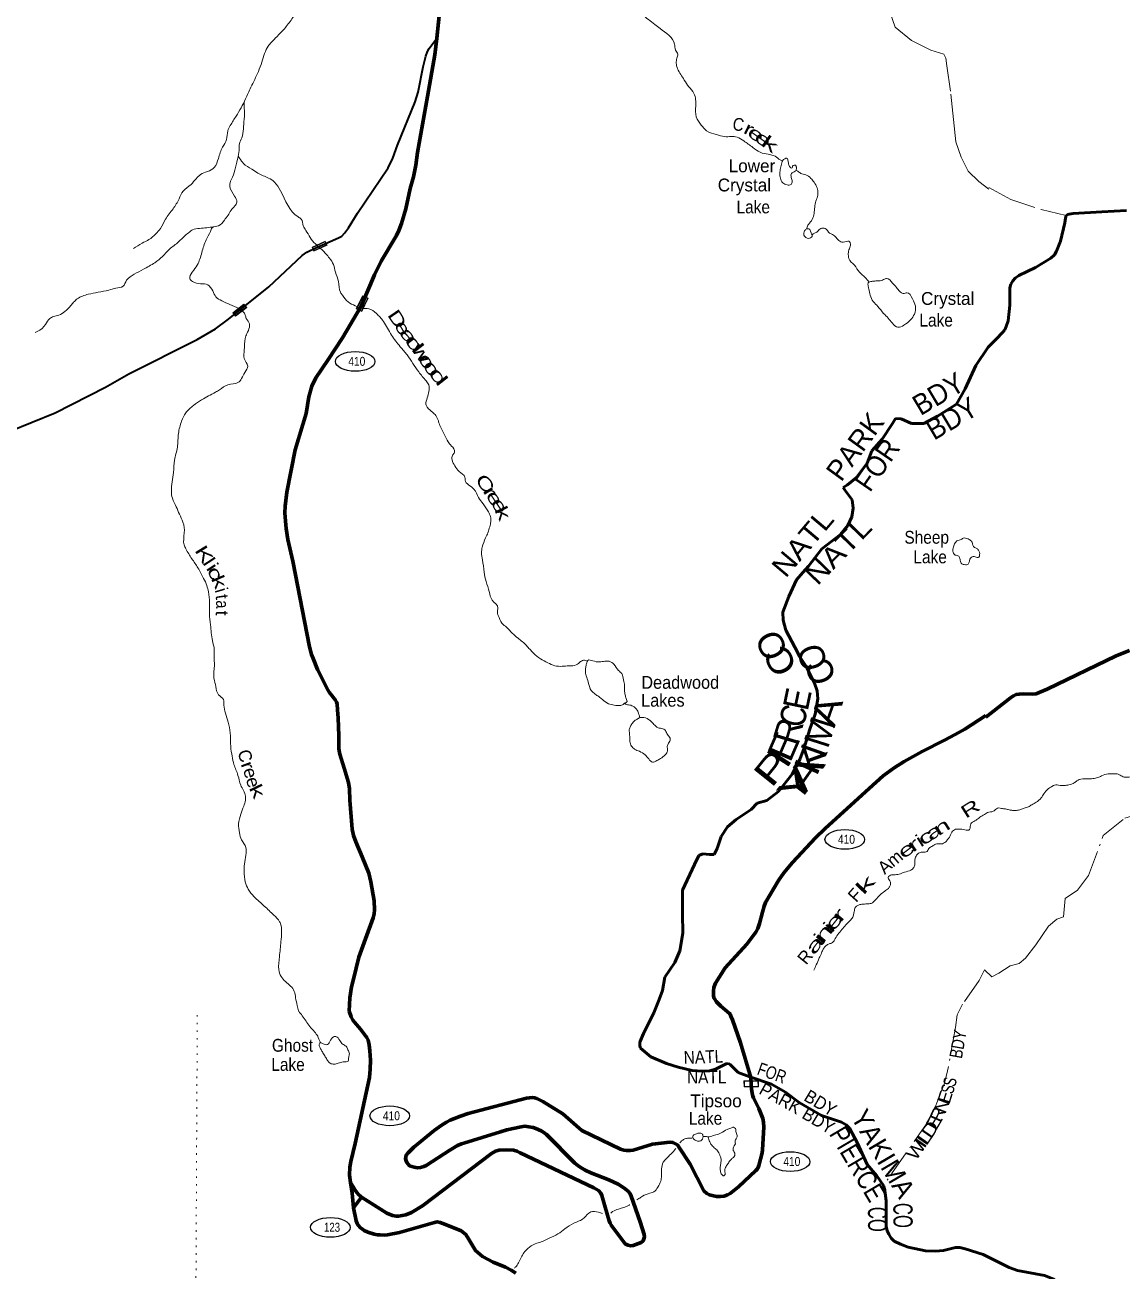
# Model space of a CAD drawing. Header units: feet. Extents: x -252658 to 9, y -366365 to -181930.
# Drawn here: x -140551 to -123426, y -232752 to -213291 of the extents above; entities that cross this region are included whole.
import ezdxf
from ezdxf.enums import TextEntityAlignment as Align

# ---------------------------------------------------------------- set-up
doc = ezdxf.new("R2010")
doc.units = ezdxf.units.FT
doc.header["$LTSCALE"] = 80
for name, pattern in [('DOT_DASHED', [7.7, 5, -1.2, 0.3, -1.2]), ('DOTTED', [1.5, 0.3, -1.2]), ('LONG_DASH_SHORT_DASH', [9.9, 6, -1.2, 1.5, -1.2])]:
    doc.linetypes.add(name, pattern=pattern)
for name, color, linetype, lineweight in [('11', 7, 'LONG_DASH_SHORT_DASH', 60), ('17', 7, 'Continuous', 25), ('23', 7, 'Continuous', 70), ('26', 7, 'Continuous', 40), ('39', 7, 'Continuous', 13), ('44', 7, 'DOT_DASHED', 13), ('59', 7, 'Continuous', 13), ('61', 7, 'Continuous', 13), ('7', 7, 'DOTTED', 13)]:
    doc.layers.add(name, color=color, linetype=linetype, lineweight=lineweight)
doc.layers.add('12', color=7, linetype='Continuous')
doc.layers.add('41', color=7, linetype='Continuous')

msp = doc.modelspace()

# ---------------------------------------------------------------- linework, layer by layer
at = {"layer": '11'}
for points in [[(-123356.84, -216187.86), (-123742.47, -216210.75), (-124186.39, -216233.42), (-124251.91, -216245.38), (-124272.43, -216253.59), (-124299.11, -216268.74), (-124309.39, -216309.06), (-124318.06, -216379.22), (-124384.62, -216668.33), (-124447.96, -216825.68), (-124480.81, -216879.08), (-124539.33, -216932.62), (-124775.41, -217077.6), (-125035.42, -217202.28), (-125093.6, -217247.8), (-125128.5, -217286.83), (-125159.29, -217340.24), (-125177.5, -217394.25), (-125177.69, -217669.81), (-125203.72, -217910.97), (-125233.2, -218001.68), (-125257.83, -218053.03), (-125293.53, -218095.31), (-125386.66, -218191.12), (-125518.29, -218324.52)], [(-125518.28, -218323.18), (-125706.5, -218611.55), (-125876.67, -218974.63), (-126012.23, -219213.56), (-126303.99, -219401.12), (-126517.73, -219513.71), (-126711.24, -219515.97), (-126875.11, -219444.32), (-126963.64, -219436.55), (-127011.47, -219514.13), (-127169.37, -219762.69), (-127330, -219942.75), (-127402.22, -220136.62), (-127571.67, -220356.77), (-127708.95, -220474.88), (-127780.23, -220513.75), (-127746.86, -220560.7), (-127636.78, -220705.79), (-127623.59, -220836.3), (-127643.95, -220975.41), (-127708.12, -221108.85), (-127820.49, -221249.78), (-128112.94, -221473.57), (-128321.63, -221743.29), (-128408.16, -221842.25), (-128507.12, -221959.1), (-128624.93, -222218.51), (-128722.28, -222462.21), (-128713.1, -222589.05), (-128673.2, -222740.99), (-128531.18, -223007.49), (-128453.45, -223157.99), (-128361.46, -223300.71), (-128227.62, -223573.09), (-128184.79, -223690.98), (-128175.83, -223815.68), (-128216.66, -224054.45), (-128299.77, -224290.38), (-128385.92, -224580.61), (-128457.16, -224762.37), (-128575.14, -224991.63), (-128785.88, -225263.32), (-128971.97, -225404.63), (-129121.85, -225443.98), (-129216.43, -225542.79), (-129447.14, -225699.33), (-129584.34, -225813.42), (-129684, -225966.48), (-129745.95, -226150.49), (-129790.14, -226248.27), (-129864.64, -226244.8), (-129971.25, -226234.66), (-130030.17, -226259.68), (-130099.38, -226401.27), (-130288.41, -226802.22), (-130285.37, -227170.69), (-130283.08, -227472.72), (-130328.68, -227749.64), (-130404.7, -227931.36), (-130562.26, -228161.81), (-130596.47, -228370.51), (-130653.51, -228508.3), (-130734.81, -228721.29)], [(-130734.81, -228721.29), (-130898.07, -229043.84), (-130952.68, -229178.47), (-130952.62, -229235.5), (-130940.83, -229268.98), (-130780.29, -229406), (-130536.18, -229508.51), (-130352.36, -229569.65), (-130134.11, -229617.3), (-129976.46, -229630.66), (-129863.32, -229623.46), (-129771.28, -229600.87), (-129606.18, -229516.71), (-129571, -229509.53), (-129543.87, -229524.87), (-129417.48, -229649.76), (-129236.66, -229718.46), (-128899.1, -229831.68), (-128680.21, -229956.74), (-128465.43, -230117.99), (-128116.02, -230321.72), (-127806.58, -230424.83), (-127729.85, -230469.14), (-127682.13, -230517.55), (-127553.99, -230753.05), (-127401.96, -231085.11), (-127253.58, -231264.34), (-127149.38, -231417.35), (-127128.79, -231483.16), (-127122.63, -231534.48), (-127109.73, -231654.7), (-127106.65, -232050.84), (-127090.84, -232124.62), (-127066.22, -232177.98), (-127029.29, -232235.46), (-126982.53, -232282.3), (-126883.64, -232331.93), (-126765.58, -232379.22), (-126494.25, -232436.01), (-126340.02, -232440.73), (-126214.72, -232430.48), (-126023.57, -232384.58), (-125958.46, -232383.25), (-125872.81, -232406.97), (-125596.24, -232491.28)], [(-125596.24, -232491.28), (-125188.85, -232694.98), (-125058.56, -232740.41), (-124634.51, -232818.56), (-124489.82, -232876.05), (-124380.76, -232955.25), (-124238.43, -233139.44), (-124116.23, -233382.21), (-123985.75, -233757.5), (-123961.4, -233972.86), (-123966.78, -234339.5), (-124091.46, -235912.29), (-124094.59, -236003.44), (-124071.52, -236092.17), (-123942.26, -236341), (-123849.01, -236502.22), (-123695.26, -236739.37), (-123659.6, -236780.9), (-123514.8, -236916.99), (-123444.58, -237010.74), (-123389, -237142.28)]]:
    msp.add_lwpolyline(points, dxfattribs=at)
at = {"layer": '17'}
for centre in [(-135396.56, -218546.13), (-127753.78, -226010.7), (-134856.37, -230327.8), (-128606.43, -231042.55), (-135783.34, -232069.74)]:
    msp.add_ellipse(centre, major_axis=(309.24, -1), ratio=0.500121, dxfattribs=at)
at = {"layer": '23'}
msp.add_line((-135423.07, -231762.34), (-135297.99, -231595.67), dxfattribs=at)
for points in [[(-134071.22, -213000.43), (-134123.11, -213499.29)], [(-134123.11, -213499.29), (-134150.22, -213759.87), (-134269.44, -214409.81), (-134421.14, -215282.57), (-134451.06, -215482.18), (-134486.82, -215661.78), (-134538.67, -215843.97), (-134605.18, -216160.75), (-134674.16, -216391.57), (-134716.43, -216499.66), (-134752.25, -216580.64), (-134991.64, -216980.62), (-135094.5, -217196.03), (-135301.34, -217685.22), (-135592.86, -218176.77), (-135825.29, -218528.57), (-136011.94, -218804.75), (-136071.45, -218931.74), (-136120.33, -219098.57), (-136161.58, -219359.48), (-136213.2, -219529.59), (-136331.61, -219925.88), (-136461.18, -220589.71), (-136487.12, -220806.91), (-136491.81, -220912.65), (-136483.85, -221038.21), (-136473.03, -221154.68), (-136445.07, -221328.87), (-136370.91, -221666.52), (-136110.28, -223002.32), (-136077.32, -223122.68), (-136053.84, -223183.78), (-135986.03, -223355.04), (-135820.88, -223676.35), (-135801.38, -223711.31), (-135783.18, -223735.4), (-135700.99, -223836.44), (-135686.31, -223865.22), (-135677.9, -223892.54), (-135671.52, -223993.17)], [(-125550.06, -224099.62), (-125165.44, -223798.49), (-125118.02, -223768.68), (-125077.16, -223747.14), (-125032, -223740.98), (-124961.18, -223739.74), (-124822.65, -223740.82), (-124767.17, -223734.82), (-124718.04, -223715.49), (-124597.17, -223666.16), (-124595.17, -223666.17), (-123516.78, -223141.61), (-123307.32, -223060.78)], [(-135671.52, -223993.17), (-135663.96, -224112.25), (-135651.17, -224392.33), (-135649.32, -224590.73), (-135644.63, -224625.98), (-135636.49, -224678.49), (-135566.15, -224899.3), (-135497.86, -225122.09), (-135483.75, -225219.31), (-135476.9, -225396.29), (-135443.25, -225849.91), (-135422.69, -225950.1), (-135386.62, -226050.32), (-135286.25, -226281.79), (-135184.37, -226539.45), (-135150.28, -226673.85), (-135101.95, -226971.88), (-135093.92, -227110.92), (-135097.45, -227175.54), (-135112.99, -227233.38), (-135234.12, -227561.18), (-135338.4, -227851.05), (-135423.51, -228191.63), (-135455.57, -228314.03), (-135481.46, -228482.41), (-135492.03, -228693.54)], [(-125549.93, -224074.4), (-125879.48, -224289.36), (-126031.5, -224373.38), (-126199.17, -224462.29), (-126547.11, -224636.68), (-126825.26, -224791.65), (-126984.95, -224890.34), (-127156.93, -225017.33), (-127374.34, -225216.41), (-128059.32, -225839.19), (-128209.26, -225987.25), (-128569.25, -226370.77), (-128705.32, -226531.18), (-128786.16, -226650.36), (-128990.3, -226996.7), (-129011.6, -227054.53), (-129039.51, -227146.72), (-129083.23, -227325.04), (-129109.06, -227401.12), (-129142.21, -227458.77), (-129284.82, -227645.22), (-129620.37, -228015.13), (-129772.04, -228253.75), (-129784.23, -228281.13), (-129798.32, -228323.42), (-129805.36, -228377.47), (-129805.36, -228450.32), (-129795.97, -228483.21), (-129784.23, -228506.71), (-129763.39, -228539.79), (-129686.25, -228615.79), (-129554, -228728.02)], [(-135492.03, -228693.54), (-135458.65, -228780.08), (-135431.98, -228831.39), (-135406.09, -228866.79), (-135311.83, -228973.54), (-135233.65, -229076.23), (-135212.48, -229102.34), (-135194.02, -229145.45), (-135177.69, -229219.1), (-135165.3, -229311.71), (-135156.14, -229456.41), (-135163.25, -229597.03), (-135174.89, -229729.85), (-135396.54, -230761), (-135463.56, -231038.37), (-135480.2, -231131.37), (-135484.19, -231255.5), (-135470.39, -231370.15)], [(-133130.26, -230578.77), (-133701.33, -230752), (-133738.89, -230763.2), (-133799.4, -230792.96), (-133918.77, -230864.21), (-134287.33, -231100.82), (-134323.54, -231118.31), (-134377.9, -231133.71), (-134424.06, -231138.84), (-134474.42, -231130.65), (-134546.11, -231109.07), (-134590.87, -231054.03), (-134602.54, -231028), (-134611.76, -230998.23), (-134598.65, -230943.42), (-134569.71, -230904.84), (-134479.7, -230816.95), (-134163.37, -230556.11), (-134053.77, -230476.85), (-133972.75, -230424.51), (-133911.21, -230395.78), (-133754.27, -230333.17), (-133629.85, -230293.66), (-132720.34, -230049.98), (-132628.05, -230043.74), (-132595.24, -230045.8), (-132562.4, -230056.05), (-132465.08, -230102.73), (-132153.85, -230294.32), (-131856.87, -230558.27), (-131256.29, -230846.9), (-131202.32, -230864.8), (-131161.29, -230870.96), (-131105.9, -230870.96), (-131055.24, -230863.35), (-130757.4, -230769.38), (-130483.85, -230739.71), (-130439.19, -230743.7), (-130397.13, -230763.19), (-130367.39, -230782.7), (-130339.26, -230820.41), (-130168.96, -231084.13), (-129952.77, -231498.75), (-129908.9, -231539.1), (-129863.77, -231561.68), (-129822.74, -231573.99), (-129757.92, -231585.57), (-129697.61, -231588.36), (-129634.01, -231580.15), (-129584.78, -231563.73), (-129544.66, -231539.71), (-129411.69, -231437.39), (-129141.68, -231182.96), (-129123.22, -231161.4), (-129111.36, -231142.35), (-129101.68, -231121.38), (-129095.52, -231103.93), (-129042.19, -230902.77), (-129036.29, -230860.97), (-129018.09, -230503.01), (-129021.17, -230426.66), (-129034.5, -230371.64), (-129095.07, -230215.39), (-129181.14, -230048.33), (-129188.87, -230022.17), (-129201.18, -229972.91), (-129208.95, -229905.52), (-129222.61, -229728.54), (-129380.18, -229187.34), (-129508.01, -228827.18), (-129530.69, -228769.3), (-129536.84, -228752.88), (-129544.78, -228738.77), (-129554, -228728.02)], [(-135297.99, -231595.67), (-134902.44, -231845.73), (-134813.87, -231881.89), (-134758.48, -231892.16), (-134721.55, -231894.21), (-134660.01, -231886), (-134606.68, -231873.68), (-134518.34, -231836.37), (-134347.16, -231732.11), (-133267.36, -230913.65), (-133206.58, -230879.18), (-133149.15, -230862.76), (-133031.95, -230857.77), (-132923.49, -230862.76), (-132872.21, -230877.12), (-132818.87, -230903.81), (-131669.97, -231449.4), (-131599.3, -231493.95), (-131563.39, -231533.98), (-131545.59, -231572.29), (-131491.72, -231751.35), (-131430.05, -231965.04), (-131413.64, -232006.09), (-131397.89, -232035.04), (-131197.44, -232306.86), (-131177.73, -232330.41), (-131136.7, -232348.89), (-131097.72, -232357.1), (-131058.8, -232353.36), (-130929.99, -232303.33), (-130902.84, -232277.04), (-130888.48, -232250.36), (-130882.33, -232215.46), (-130885.46, -232182.76), (-130947.32, -231981.56), (-131089.13, -231581.15), (-131102.85, -231547.32), (-131129.52, -231510.37), (-131201.44, -231452.26), (-131289.53, -231395.42), (-131438.42, -231327.16), (-131715.66, -231216.06), (-131804.43, -231177.84), (-131859.82, -231147.05), (-131917.26, -231108.05), (-131972.69, -231062.78), (-132410.01, -230619.61), (-132449.59, -230589.76), (-132494.72, -230563.07), (-132576.69, -230524.8), (-132617.81, -230509.7), (-132683.43, -230497.38), (-132747.04, -230491.23), (-132803.86, -230500.26), (-133029.2, -230548.11), (-133130.26, -230578.77)], [(-135470.39, -231370.15), (-135444.65, -231537.09), (-135423.07, -231762.34)], [(-135470.39, -231370.15), (-135396.28, -231490.93), (-135354.55, -231545.5), (-135297.99, -231595.67)], [(-135423.07, -231762.34), (-135381.33, -231969.53), (-135364.29, -232009.91), (-135350.95, -232032.49), (-135311.21, -232078.24), (-135284.29, -232099.2), (-135256.6, -232117.67), (-135199.15, -232143.33), (-135097.61, -232176.17), (-135049.41, -232184.38), (-135006.32, -232188.49), (-134942.73, -232189.52), (-134893.19, -232183.56), (-134706.09, -232147.7), (-134156.75, -231993.86), (-134113.97, -231981.17), (-134068.84, -231993.48), (-133987.91, -232024.33), (-133740.8, -232123.31), (-133670.87, -232178.22), (-133628.49, -232248.18), (-133516.32, -232431.37), (-133408.29, -232523.06), (-133243.27, -232612.83), (-133243.27, -232614.85), (-133050.4, -232689.59), (-132959.04, -232738.59), (-132889.29, -232783.75)]]:
    msp.add_lwpolyline(points, dxfattribs=at)
at = {"layer": '26'}
msp.add_lwpolyline([(-140795.45, -219638.27), (-140077.17, -219349.5), (-139291.04, -218946.91), (-138930.13, -218740.19), (-137862.51, -218204.32), (-137576.96, -218037.58), (-137375.4, -217886.53), (-136745.06, -217381.43), (-136223.65, -216893.08), (-136149.67, -216838.32), (-135998.62, -216767.14), (-135654.53, -216618.54), (-135606.35, -216588.26), (-135562.84, -216544.72), (-135501.6, -216461.53), (-135359.84, -216229.96), (-134880.05, -215523.84), (-134805.68, -215371.58), (-134734.78, -215169.61), (-134457.56, -214490.79), (-134412.57, -214342.85), (-134335.22, -213945.53), (-134292.88, -213777.08), (-134267.33, -213708.29), (-134242.47, -213661.02), (-134123.11, -213499.29)], dxfattribs=at)
at = {"layer": '39'}
for points in [[(-138857.66, -216784.42), (-138720.57, -216699.35), (-138614.42, -216643.68), (-138507.43, -216553.82), (-138434.86, -216471.13), (-138356.67, -216324.17), (-138237.8, -216162.14), (-138145.31, -216007.49), (-138081.91, -215888.34), (-137958.36, -215780.78), (-137879.65, -215694.22), (-137809.5, -215627.57), (-137701.54, -215580), (-137595.2, -215516.28), (-137531.29, -215377.01), (-137464.43, -215199.57), (-137403.04, -215080.36), (-137385.59, -214945.95), (-137345.18, -214860.42), (-137254.96, -214715.78), (-137177.16, -214584.92), (-137107.27, -214447.81), (-137024.14, -214264.75), (-136907.2, -214018.13), (-136853.22, -213872.57), (-136809.49, -213734.79), (-136754.35, -213623.48), (-136642.42, -213497.51), (-136532.87, -213385.57), (-136412.34, -213237.67), (-136305.26, -213063.27), (-136265.36, -212917.35), (-136269.71, -212768.29), (-136271.79, -212609.22), (-136222.49, -212409.19), (-136159.45, -212223.6), (-136107.98, -212098.1), (-136067.87, -212024.65), (-136056.01, -211952.49), (-136003.02, -211847.15), (-135926.99, -211706.18), (-135909.2, -211477.17), (-135913.3, -211318.05), (-135979.26, -211135.21), (-136054.09, -210823.32), (-136065.04, -210615.72), (-136092.35, -210417.76), (-136178.1, -210139.82), (-136147.11, -210027.89), (-136065.54, -209907.18), (-135948.44, -209735.05), (-135850.46, -209602.68), (-135771.85, -209520.14), (-135643.51, -209463.03), (-135494.29, -209376.25), (-135432.13, -209307.38), (-135347.29, -209216.95), (-135268.07, -209190.79), (-135057.72, -209238.42), (-134982.68, -209218.19), (-134911.31, -209183.78), (-134741.36, -209073.38), (-134593.55, -208962.41), (-134475.28, -208824.52), (-134313.54, -208639.43), (-134156.89, -208415.97), (-134066.41, -208261.27), (-133930.24, -208051.38), (-133830.86, -207862.69), (-133817.59, -207734.21), (-133854.25, -207588.35), (-133885.22, -207456.72), (-133873.42, -207225.55), (-133888.44, -207100.37), (-133844.18, -206859.95), (-133773.63, -206696.69), (-133752.41, -206572.44), (-133762.95, -206429.26), (-133723.85, -206315.52), (-133616.47, -206129.05), (-133561.12, -206009.69), (-133534.71, -205919.78), (-133573.53, -205779.9), (-133602.54, -205650.34), (-133616.19, -205551.36), (-133701.38, -205331.81), (-133905.67, -205040.78), (-134001.77, -204935.67), (-134168.19, -204742.22), (-134291.38, -204511.63), (-134321.5, -204345.81)], [(-128726.77, -215413.88), (-128760.42, -215399.18), (-128839.6, -215342.81), (-128951.64, -215311.78), (-129073.75, -215280.49), (-129188.67, -215203.09), (-129331.22, -215102.84), (-129434.51, -215043.84), (-129629.7, -215034.85), (-129753.82, -215003.5), (-129911.52, -214945.14), (-129993.88, -214854.48), (-130071.31, -214727.71), (-130081.14, -214556.36), (-130082.67, -214455.68), (-130108.5, -214360.42), (-130188.49, -214255.73), (-130258.42, -214151.29), (-130362.83, -213975.52), (-130384.78, -213886.4), (-130372.81, -213810.21), (-130361.25, -213750.12), (-130393.82, -213682.87), (-130409.69, -213591.89), (-130637.27, -213346.56), (-130720.28, -213282.04), (-130911.86, -213128.21), (-131027.69, -213006.5), (-131245.5, -212854.02), (-131397.07, -212711.27), (-131512.6, -212577.49), (-131625.56, -212421.63), (-131724.48, -212268.15), (-131804.98, -212183.57), (-131944.05, -212105.55), (-132099.48, -212117.7), (-132228.33, -212114.41), (-132385.07, -212098.34), (-132622.65, -211931.26), (-132754.99, -211825.23), (-132868.96, -211709.61), (-132943.46, -211627.2), (-133010.31, -211561.08), (-133184.82, -211530.47), (-133296.36, -211479.32), (-133463.02, -211376.44), (-133575.31, -211252.06)], [(-137809.67, -217334.47), (-137935.71, -217299.05), (-137976.89, -217253.72), (-137938.1, -217152.05), (-137860.8, -217041.3), (-137789.45, -216845.86), (-137722.09, -216648.3), (-137656.32, -216515.11), (-137626.68, -216457.5), (-137531.26, -216427.72), (-137438.4, -216339.51), (-137380.13, -216264.51), (-137333.83, -216185.17), (-137273.75, -216118.26), (-137244.01, -216056.62), (-137278, -215965.18), (-137350.95, -215820.41), (-137349.34, -215756.04), (-137312.91, -215668.4), (-137262.85, -215518.71), (-137224.27, -215344.58), (-137205.01, -215218.26), (-137203.26, -215147.85), (-137166.68, -215054.18), (-137139.07, -214916), (-137129.27, -214765.28), (-137121.53, -214697.04), (-137127.18, -214600.28), (-137129.2, -214519.71), (-137129.13, -214493.57)], [(-131774.32, -223226.23), (-131815.56, -223211.74), (-131878.57, -223234.29), (-131944.3, -223284.95), (-132057.49, -223300.18), (-132166.46, -223307.47), (-132279.05, -223298.56), (-132390.7, -223251.43), (-132504, -223190.17), (-132614.64, -223102.81), (-132724.43, -222981.26), (-132852.59, -222869.3), (-132943.3, -222790.5), (-133031.65, -222697.67), (-133104.64, -222635.42), (-133162.03, -222513.19), (-133176.84, -222460.48), (-133167.23, -222398.33), (-133256.79, -222273.26), (-133303.87, -222141.23), (-133352.36, -221985), (-133382.93, -221837.28), (-133408.32, -221643.4), (-133423.74, -221534.31), (-133413.53, -221448.02), (-133359.54, -221302.46), (-133325.28, -221220.8), (-133296.8, -221128.94), (-133278.69, -221048.89), (-133284.79, -220970.23), (-133315.2, -220896.99), (-133400.68, -220770.02), (-133468.75, -220671.67), (-133542.05, -220540.98), (-133679.52, -220398.59), (-133682.4, -220352.22), (-133772.91, -220265.37), (-133839.26, -220179.14), (-133883.26, -220085.43), (-133875.37, -220011.15), (-133848.04, -219965.55), (-133858.72, -219908.92), (-133925.27, -219830.74), (-133988.85, -219714.39), (-134054.25, -219589.94), (-134088.39, -219504.53), (-134097.7, -219474.1), (-134137.93, -219390.54), (-134187.06, -219340.98), (-134271.73, -219262.34), (-134290.71, -219215.56), (-134270.09, -219115.44), (-134245.39, -219013.42), (-134248.92, -218912.68), (-134289.65, -218849.25), (-134405.03, -218709.43), (-134585.76, -218443.16), (-134691.37, -218315.67), (-134827.9, -218135.06), (-134955.52, -217920.46), (-135065.26, -217796.89), (-135182.29, -217723.46), (-135284.87, -217716.82), (-135394.7, -217677.79), (-135505.99, -217616.58), (-135594.08, -217513.7), (-135627.16, -217466.56), (-135657.18, -217296.71), (-135703.95, -217152.61), (-135735.23, -217033.05), (-135797.2, -216932.84), (-135912.88, -216805.1), (-136017.33, -216711.86), (-136099.43, -216611.14), (-136165.18, -216500.77), (-136207.67, -216427.22), (-136237.33, -216323.81), (-136286.81, -216288.33), (-136560.72, -215880.8), (-136656.07, -215745.52), (-136747.18, -215682.81), (-136914.54, -215608.1), (-137009.63, -215543.28), (-137140.4, -215455.41), (-137200.81, -215373.35), (-137223.15, -215338.37)], [(-128511.69, -215564.19), (-128545.48, -215585.81), (-128584.33, -215608.98), (-128589.91, -215671.23), (-128573.39, -215736.06), (-128592.66, -215781.87), (-128653.31, -215790.39), (-128720.96, -215756.46), (-128759.42, -215683.02), (-128769.65, -215608.28), (-128755.57, -215528.12), (-128737.36, -215444.05), (-128722.32, -215406.19), (-128689.45, -215380.86), (-128661.02, -215371.52), (-128632.77, -215450.74), (-128615.9, -215501.49), (-128596.27, -215522.12), (-128574.17, -215524.69), (-128567.48, -215498.7), (-128542.82, -215479.2), (-128513.02, -215496.06), (-128509.45, -215514.27), (-128510.4, -215552.49), (-128510.6, -215560.53), (-128511.69, -215564.19)], [(-128344.79, -216473.68), (-128345.69, -216462.47), (-128318.12, -216406.81), (-128261.76, -216327.73), (-128233.23, -216233.85), (-128222.77, -216137.5), (-128204.26, -216041.36), (-128182.83, -215989.57), (-128187.08, -215836.48), (-128233.24, -215748.76), (-128284.09, -215687.07), (-128363.32, -215632.72), (-128441.34, -215610.61), (-128484.83, -215577.29), (-128511.69, -215564.19)], [(-140391.88, -218091.93), (-140350.34, -218074.88), (-140230.92, -217971.24), (-140160.01, -217874.42), (-140104.9, -217845.63), (-140019.69, -217821.63), (-139925.63, -217765.66), (-139834.69, -217673.37), (-139791.11, -217622.15), (-139733.39, -217569.27), (-139562.37, -217497.14), (-139408.51, -217466.84), (-139240.4, -217430.86), (-139130.93, -217403.46), (-139019.35, -217372.08), (-138964.65, -217278.87), (-138843.42, -217183.33), (-138702.5, -217106.41), (-138522.67, -217004.31), (-138405.46, -216908.66), (-138293.79, -216792.75), (-138151.97, -216679.62), (-138048.75, -216579.59), (-137982.97, -216526.92), (-137935.72, -216489.88), (-137824.38, -216468.56), (-137607.03, -216443.41)], [(-128266.75, -216564.78), (-128264.34, -216593.36), (-128287.04, -216614.93), (-128319.5, -216624.16), (-128361.43, -216609.01), (-128394.5, -216561.87), (-128387.41, -216519.78), (-128354.15, -216478.35), (-128301.9, -216483.71), (-128286.55, -216514.3), (-128271.49, -216556.95), (-128266.75, -216564.78)], [(-127375.73, -217306.92), (-127436.24, -217236.43), (-127524.84, -217153.66), (-127604.68, -217042.93), (-127688.75, -216940.15), (-127697.71, -216895.64), (-127693.95, -216825.28), (-127669.85, -216747.4), (-127664.87, -216709.28), (-127686.06, -216670.49), (-127779.13, -216686.24), (-127846.93, -216658.34), (-127943.32, -216565.31), (-127991.14, -216543.96), (-128061.77, -216467.69), (-128112.1, -216466.41), (-128165.3, -216499.27), (-128198.41, -216534.66), (-128234.95, -216545.8), (-128255.54, -216563.39), (-128266.75, -216564.78)], [(-136278.87, -228688.86), (-136299.24, -228604.68), (-136326.48, -228485.23), (-136346.13, -228384.08), (-136404.47, -228300.07), (-136485.36, -228231.59), (-136551.91, -228153.4), (-136587.46, -228043.8), (-136578.38, -227840.74), (-136554.45, -227607.85), (-136544.66, -227457.14), (-136550.31, -227360.38), (-136574.88, -227295.34), (-136667, -227192.35), (-136814.59, -227051.72), (-136976.13, -226904.69), (-137063.87, -226787.72), (-137111.45, -226675.8), (-137129.44, -226508.28), (-137124.67, -226397.69), (-137103, -226255.33), (-137102.01, -226134.58), (-137169.62, -226018.13), (-137203.1, -225906.57), (-137215.76, -225767.36), (-137181.8, -225617.26), (-137136.37, -225491.61), (-137107.84, -225397.73), (-137108.35, -225337.33), (-137182.57, -225162.33), (-137225.12, -225010.29), (-137289.36, -224839.57), (-137316.41, -224712.07), (-137338.77, -224558.52), (-137345.6, -224347), (-137379.69, -224179.06), (-137420.58, -224041.15), (-137445.56, -223911.69), (-137451.51, -223827), (-137530.19, -223750.52), (-137571.33, -223622.66), (-137600.39, -223495.11), (-137598.85, -223352.24), (-137593.47, -223298.03), (-137597.67, -223142.93), (-137595.31, -223048.39), (-137624.02, -222906.75), (-137654.15, -222660.42), (-137671.89, -222482.83), (-137667.69, -222313.86), (-137687.69, -222146.29), (-137711.36, -222045.04), (-137761.05, -221937.09), (-137849.61, -221771.79), (-137946.72, -221626.41), (-138037.64, -221475.14), (-138066.29, -221412.01), (-138063.64, -221224.88), (-138083.6, -221055.3), (-138138.98, -220933.11), (-138190.43, -220815.06), (-138249.59, -220682.71), (-138264.96, -220571.62), (-138231.47, -220278.59), (-138216.7, -220089.76), (-138171.33, -219885.6), (-138153.89, -219670.67), (-138104.79, -219478.69), (-138039.13, -219349.53), (-137919.35, -219231.81), (-137792.27, -219144.47), (-137577.82, -219027.15), (-137514.41, -218988.5), (-137385.57, -218911.27), (-137225.57, -218877.1), (-137120.95, -218720.75), (-137072.09, -218619.34), (-137129.53, -218499.12), (-137126.28, -218368.37), (-137113.67, -218185.52), (-137085.65, -218111.76), (-137046.85, -218010.09), (-137045.55, -217957.79), (-137095.84, -217873.98), (-137110.7, -217823.28), (-137350.35, -217658.16), (-137479.81, -217598.5), (-137568.96, -217537.86), (-137619, -217443.99), (-137697.28, -217351.42), (-137809.67, -217334.47)], [(-127375.73, -217306.92), (-127318.81, -217293.77), (-127254.23, -217289.38), (-127181.55, -217283.18), (-127146.88, -217265.95), (-127104.15, -217248.92), (-127007.25, -217321.84), (-126946.49, -217389.81), (-126893.73, -217455.56), (-126844.1, -217485.01), (-126783.35, -217472.47), (-126699.08, -217567.21), (-126651.61, -217683.15), (-126666.74, -217805.55), (-126727.43, -217896.59), (-126832.26, -217980.47), (-126923.71, -218012.36), (-127010.79, -217949.76), (-127077.29, -217869.56), (-127148.02, -217797.31), (-127237.97, -217688.34), (-127308.6, -217612.06), (-127358.49, -217512.16), (-127378.24, -217415.04), (-127390.98, -217360.37), (-127390.08, -217324.16), (-127381.72, -217312.3), (-127375.73, -217306.92)], [(-126056.19, -221442.23), (-126047.28, -221408.24), (-126030.48, -221380.48), (-126013.77, -221356.76), (-125989.21, -221341.28), (-125950.71, -221332.2), (-125924.23, -221320.79), (-125905.71, -221305.16), (-125867.41, -221304.12), (-125827.44, -221317.22), (-125778.01, -221354.71), (-125766.33, -221371.11), (-125753.34, -221415.73), (-125730.03, -221450.54), (-125692.13, -221465.59), (-125662.83, -221502.57), (-125647.78, -221545.22), (-125650.49, -221573.34), (-125659.25, -221601.29), (-125687.58, -221606.61), (-125719.55, -221595.73), (-125751.66, -221590.89), (-125782.26, -221606.21), (-125801.13, -221635.92), (-125810.33, -221681.98), (-125839.42, -221717.47), (-125869.72, -221720.73), (-125907.87, -221715.73), (-125941.45, -221688.71), (-125950.56, -221650.23), (-125957.96, -221623.87), (-125963.6, -221607.63), (-125975.23, -221589.22), (-126001.11, -221576.48), (-126029.14, -221569.73), (-126056.63, -221540.85), (-126065.99, -221512.43), (-126067.2, -221480.19), (-126056.19, -221442.23)], [(-131192.27, -223882.16), (-131214.3, -223903.37), (-131261.06, -223920.3), (-131351.55, -223913.97), (-131443.66, -223891.49), (-131534.72, -223826.77), (-131594.02, -223780.98), (-131651.46, -223741.27), (-131710.55, -223687.43), (-131757.63, -223555.4), (-131789.4, -223455.96), (-131803.46, -223373.07), (-131793.8, -223308.91), (-131782.33, -223252.84), (-131763.26, -223215.08), (-131686.86, -223221.05), (-131584.58, -223239.76), (-131499.67, -223227.84), (-131433.23, -223229.53), (-131357.83, -223275.73), (-131285.69, -223372.17), (-131234.55, -223421.79), (-131206.75, -223519.11), (-131190.88, -223610.09), (-131191.12, -223700.67), (-131178.73, -223769.42), (-131161.96, -223824.19), (-131152.7, -223856.64), (-131173.33, -223876.24), (-131192.27, -223882.16)], [(-131192.27, -223882.16), (-131187.78, -223889.96), (-131127.83, -223909.6), (-131061.84, -223929.4), (-130994.89, -223991.49), (-130966.34, -224058.64), (-130954.38, -224105.67)], [(-130954.38, -224105.67), (-130866.98, -224113.51), (-130771.74, -224172.29), (-130720.75, -224227.94), (-130649.37, -224274.04), (-130607.14, -224277.13), (-130553.59, -224310.7), (-130522.93, -224373.88), (-130481.95, -224427.26), (-130480.84, -224463.52), (-130512.44, -224519.07), (-130523.86, -224573.13), (-130519.22, -224629.61), (-130554.95, -224689.08), (-130630.94, -224747.53), (-130688.16, -224780.29), (-130755.2, -224802.74), (-130814.45, -224754.94), (-130869.27, -224691.14), (-130960.53, -224634.47), (-131034.27, -224602.4), (-131083.4, -224552.84), (-131107.87, -224483.78), (-131110.35, -224421.31), (-131116.4, -224340.65), (-131117.31, -224296.34), (-131099.85, -224242.44), (-131066.39, -224192.97), (-131025.02, -224149.74), (-130998.5, -224136.33), (-130954.38, -224105.67)], [(-125558.39, -225608.73), (-125526.68, -225592.48), (-125437.29, -225570.4), (-125386.98, -225532.32), (-125348.79, -225518.34), (-125306.64, -225526.5), (-125246.43, -225534.72), (-125186.23, -225548.96), (-125134.05, -225557.15), (-125075.82, -225557.32), (-125005.5, -225545.44), (-124955.24, -225523.45), (-124886.9, -225501.51), (-124834.6, -225469.47), (-124764.21, -225429.44), (-124727.99, -225403.39), (-124691.74, -225365.27), (-124645.36, -225297), (-124576.87, -225220.75), (-124498.41, -225170.68), (-124458.21, -225156.71), (-124416.06, -225162.86), (-124323.71, -225169.15), (-124257.42, -225159.27), (-124170.98, -225127.33), (-124130.74, -225097.27), (-124094.54, -225077.25), (-123982.06, -225065.49), (-123879.63, -225059.74), (-123805.29, -225043.85), (-123744.98, -225019.88), (-123640.47, -224985.97), (-123564.17, -224986.18), (-123499.91, -224986.36), (-123455.8, -225008.61), (-123393.63, -225036.94), (-123321.35, -225039.15), (-123180.76, -225025.46), (-123070.31, -225023.76), (-123018.09, -225019.88), (-122943.82, -225026.12), (-122865.5, -225024.32), (-122760.97, -224986.39), (-122654.44, -224946.45), (-122545.83, -224884.39), (-122427.32, -224870.64), (-122322.9, -224870.93), (-122226.58, -224891.31), (-122116.04, -224871.69)], [(-128239.28, -228051.18), (-128199.02, -227971.69), (-128151.98, -227862.18), (-128115.75, -227782.59), (-128090.14, -227724.87), (-128052.7, -227677.51), (-128009.62, -227646.4), (-127960.85, -227629.53), (-127930.05, -227606.16), (-127902.72, -227560.56), (-127844.2, -227475.5), (-127781.9, -227400.6), (-127721.66, -227327.66), (-127659.66, -227264.83), (-127622.02, -227209.42), (-127610.6, -227155.37), (-127603.76, -227123.34), (-127596.82, -227087.28), (-127559.52, -227045.96), (-127516.8, -227028.94), (-127486.45, -227023.67), (-127401.69, -227017.78), (-127343.05, -227009.21), (-127273.15, -226952.62), (-127200.73, -226875.96), (-127130.83, -226819.37), (-127073.35, -226776.55), (-127048.24, -226738.94), (-127039.29, -226702.94), (-127048.25, -226658.43), (-127069.65, -226627.69), (-127075.14, -226605.41), (-127058.33, -226577.66), (-126985.45, -226563.41), (-126906.63, -226553.34), (-126819.21, -226521.35), (-126721.77, -226491.63), (-126676.38, -226448.5), (-126658.87, -226392.59), (-126659.33, -226330.18), (-126641.77, -226272.25), (-126602.37, -226226.96), (-126549.57, -226210.19), (-126501.15, -226207.4), (-126466.72, -226200.22), (-126449.82, -226168.45), (-126426.92, -226138.84), (-126371.76, -226108.04), (-126336.88, -226082.76), (-126248.2, -226080.99), (-126178.9, -226048.54), (-126139.44, -226001.24), (-126112.32, -225963.68), (-126093.05, -225917.88), (-126043.22, -225858.76), (-125974.47, -225848.44), (-125880.1, -225860.91), (-125805.46, -225856.77), (-125794.14, -225806.74), (-125787.15, -225768.67), (-125721.52, -225722.03), (-125661.98, -225677.26), (-125592.33, -225630.72), (-125558.39, -225608.73)], [(-135939.22, -229180.48), (-135944.44, -229172.01), (-135980.95, -229084.86), (-136029.9, -229017.57), (-136104.62, -228931.71), (-136163.35, -228850.16), (-136222.03, -228766.61), (-136250.2, -228727.74), (-136277.44, -228692.98), (-136278.87, -228688.86)], [(-135939.22, -229180.48), (-135896.8, -229203.07), (-135826.64, -229212.44), (-135802.07, -229188.78), (-135750.22, -229105.3), (-135695.63, -229088.23), (-135636.56, -229151.69), (-135593.4, -229206.8), (-135537.81, -229242.03), (-135508.71, -229296.87), (-135485.84, -229361.65), (-135496.82, -229409.71), (-135504.04, -229471.91), (-135584.71, -229486.47), (-135661.48, -229507.14), (-135724.03, -229520.03), (-135786.08, -229506.79), (-135819.65, -229476), (-135852.72, -229419.07), (-135891.78, -229360.02), (-135922.81, -229301.12), (-135948.07, -229256.4), (-135959.32, -229213.96), (-135946.84, -229192.08), (-135939.22, -229180.48)], [(-129965.36, -230649.23), (-129976.54, -230692.35), (-130037.47, -230725.39), (-130089.4, -230708.32), (-130117.1, -230685.68), (-130124.36, -230645.32), (-130083.56, -230613.92), (-130012.9, -230597.16), (-129973.14, -230620.03), (-129970.06, -230631.94), (-129965.36, -230649.23)], [(-129885.44, -230657.88), (-129860.79, -230734.76), (-129817.87, -230801.93), (-129766.49, -230847.14), (-129721.36, -230904.29), (-129702.08, -230946.89), (-129688.75, -230985.34), (-129690.53, -231077.81), (-129697.76, -231140.01), (-129692.89, -231200.43), (-129681.49, -231234.83), (-129643.86, -231263.69), (-129623.39, -231243.97), (-129626.44, -231193.64), (-129615.23, -231133.52), (-129580, -231077.89), (-129542.79, -231024.3), (-129503.88, -230986.82), (-129479.31, -230963.16), (-129468.57, -230927.17), (-129493.53, -230866.37), (-129496.89, -230832.12), (-129480.16, -230798.25), (-129461.42, -230764.42), (-129466.83, -230732.15), (-129458.17, -230700.14), (-129439.48, -230668.32), (-129436.54, -230620.11), (-129449.94, -230585.67), (-129455.35, -230553.4), (-129460.84, -230525.14), (-129488.62, -230506.52), (-129531.04, -230517.78), (-129591.77, -230540.77), (-129685.27, -230595.3), (-129766.21, -230623.94), (-129808.67, -230637.21), (-129851.13, -230650.48), (-129885.44, -230657.88)], [(-130125.74, -230670.29), (-130153.11, -230676.95), (-130209.4, -230677.9), (-130261.94, -230692.99), (-130300.66, -230720.42), (-130326.3, -230747.85)], [(-129885.44, -230657.88), (-129891.55, -230654.71), (-129901.11, -230653), (-129925.51, -230651.09), (-129953.59, -230648.55), (-129965.36, -230649.23)], [(-130391.87, -230835.6), (-130411.93, -230863.1), (-130487.85, -230944.11), (-130545.26, -231003.35), (-130586.37, -231050.83), (-130612.52, -231156.91), (-130614.57, -231263.45), (-130626.2, -231345.67), (-130672.26, -231441.33), (-130733.92, -231512.55), (-130820.93, -231543.08), (-130940.62, -231601.15), (-130997.39, -231641)], [(-131108.55, -231715.95), (-131119.81, -231722.43), (-131287.8, -231783.61), (-131377.01, -231824.15), (-131407.82, -231846.37)], [(-131538.05, -231852.86), (-131598.23, -231832.04), (-131718.74, -231827.75), (-131825.1, -231924.27), (-131983.39, -232003.73), (-132121.74, -232091.6), (-132231.82, -232171.97), (-132365.73, -232237.81), (-132493.46, -232295.72), (-132584.48, -232326.17), (-132702.47, -232400.36), (-132807.68, -232541.14), (-132895, -232692.31), (-132908.9, -232704.11)]]:
    msp.add_spline(points, degree=3, dxfattribs=at)
at = {"layer": '44'}
msp.add_line((-125571.79, -228046.86), (-125457.45, -228156.99), dxfattribs=at)
for points in [[(-127057.63, -213071.05), (-126969.81, -213326.43), (-126713.83, -213534.76), (-126412.38, -213683.59), (-126208.02, -213745.96), (-126175, -213811.03), (-126163.17, -213930.04), (-126099.03, -214370.16), (-126054.27, -214769.65), (-126022.57, -215114.52), (-125936.46, -215353.76), (-125827.88, -215577.33), (-125661.63, -215735.59), (-125504.71, -215855.97)], [(-125504.55, -215827.46), (-125164.48, -216016.58), (-124685.87, -216175.2), (-124299.11, -216268.74), (-124309.39, -216309.06), (-124384.62, -216668.33), (-124447.96, -216825.68), (-124480.81, -216879.08), (-124539.33, -216932.62), (-124775.41, -217077.6), (-125035.42, -217202.28), (-125035.42, -217202.28), (-125128.5, -217286.83), (-125177.5, -217394.25), (-125177.69, -217669.81), (-125203.72, -217910.97), (-125257.83, -218053.03), (-125518.29, -218324.52)], [(-125518.28, -218323.19), (-125706.5, -218611.55), (-125876.67, -218974.63), (-126012.23, -219213.56), (-126303.99, -219401.12), (-126517.73, -219513.71), (-126711.24, -219515.97), (-126875.11, -219444.32), (-126963.64, -219436.55), (-127011.47, -219514.13), (-127169.37, -219762.69), (-127330, -219942.75), (-127402.22, -220136.62), (-127571.67, -220356.77), (-127708.95, -220474.88), (-127780.23, -220513.75), (-127746.86, -220560.7), (-127636.78, -220705.79), (-127623.59, -220836.3), (-127643.95, -220975.41), (-127708.12, -221108.85), (-127820.49, -221249.78), (-128112.94, -221473.57), (-128321.63, -221743.29), (-128408.16, -221842.25), (-128507.12, -221959.1), (-128624.93, -222218.51), (-128722.28, -222462.21), (-128713.1, -222589.05), (-128673.2, -222740.99), (-128531.18, -223007.49), (-128453.45, -223157.99), (-128361.46, -223300.71), (-128227.62, -223573.09), (-128184.79, -223690.98), (-128175.83, -223815.68), (-128216.66, -224054.45), (-128299.77, -224290.38), (-128385.92, -224580.61), (-128457.16, -224762.37), (-128575.14, -224991.63), (-128785.88, -225263.32), (-128971.97, -225404.63), (-129121.85, -225443.98), (-129216.43, -225542.79), (-129447.14, -225699.33), (-129584.34, -225813.42), (-129684, -225966.48), (-129745.95, -226150.49), (-129790.14, -226248.27), (-129864.64, -226244.8), (-129971.25, -226234.66), (-130030.17, -226259.68), (-130099.38, -226401.27), (-130288.41, -226802.22), (-130285.37, -227170.69), (-130283.08, -227472.72), (-130328.68, -227749.64), (-130404.7, -227931.36), (-130562.26, -228161.81), (-130596.47, -228370.51), (-130653.51, -228508.3), (-130734.81, -228721.29)], [(-125571.79, -228046.86), (-125457.45, -228156.99), (-125350.62, -228101.19), (-125173.11, -227987.37), (-125032.23, -227949.86), (-124935.27, -227863.81), (-124773.3, -227659.31), (-124574.65, -227366.43), (-124441.37, -227256.41), (-124338.68, -227220.71), (-124314.89, -226934.97), (-124121.22, -226805.13), (-123951.06, -226574.51), (-123718.3, -225949.64), (-123383.12, -225677.61), (-122801.34, -225501.5), (-122527.64, -225090.24), (-122366.14, -224964.26), (-122117.75, -224872.32)], [(-125571.79, -228046.86), (-125653.76, -228216.03), (-125916.38, -228582.41), (-126001, -228747.91)], [(-130734.81, -228721.29), (-130898.07, -229043.84), (-130952.68, -229178.47), (-130952.62, -229235.5), (-130940.83, -229268.98), (-130780.29, -229406), (-130536.18, -229508.51), (-130352.36, -229569.65), (-130134.11, -229617.3), (-129976.46, -229630.66), (-129863.32, -229623.46), (-129771.28, -229600.87), (-129606.18, -229516.71), (-129571, -229509.53), (-129543.87, -229524.87), (-129417.48, -229649.76), (-129236.66, -229718.46), (-128899.1, -229831.68), (-128680.21, -229956.74), (-128465.43, -230117.99), (-128116.02, -230321.72), (-127806.58, -230424.83), (-127729.85, -230469.14), (-127682.13, -230517.55), (-127553.99, -230753.05), (-127401.96, -231085.11), (-127253.58, -231264.34), (-127149.38, -231417.35), (-127128.79, -231483.16), (-127122.63, -231534.48), (-127109.73, -231654.7), (-127106.65, -232050.84), (-127090.84, -232124.62), (-127066.22, -232177.98), (-127029.29, -232235.46), (-126982.53, -232282.3), (-126883.64, -232331.93), (-126765.58, -232379.22), (-126494.25, -232436.01), (-126340.02, -232440.73), (-126214.72, -232430.48), (-126023.57, -232384.58), (-125958.46, -232383.25), (-125872.81, -232406.97), (-125596.24, -232491.28)], [(-126001, -228747.91), (-126026.5, -228949.18), (-126148.19, -229626.13), (-126199.87, -229817.29), (-126359.62, -230234.32), (-126443.55, -230398.38), (-127150.12, -231416.26)], [(-125596.24, -232491.28), (-125188.85, -232694.98), (-125058.56, -232740.41), (-124634.51, -232818.56), (-124489.82, -232876.05), (-124380.76, -232955.25), (-124238.43, -233139.44), (-124116.23, -233382.21), (-123985.75, -233757.5), (-123961.4, -233972.86), (-123966.78, -234339.5), (-124091.46, -235912.29), (-124094.59, -236003.44), (-124071.52, -236092.17), (-123942.26, -236341), (-123849.01, -236502.22), (-123695.26, -236739.37), (-123659.6, -236780.9), (-123514.8, -236916.99), (-123444.58, -237010.74), (-123389, -237142.28)]]:
    msp.add_lwpolyline(points, dxfattribs=at)
at = {"layer": '59'}
for points in [[(-135195.34, -217559.78), (-135291.56, -217765.66), (-135378.02, -217725.25), (-135281.81, -217519.38)], [(-135367.38, -217721.39), (-135277.95, -217530), (-135205.97, -217563.63), (-135295.41, -217755.02)], [(-129328.55, -229781.16), (-129101.34, -229776.92), (-129099.56, -229872.35), (-129326.77, -229876.59)], [(-129318.92, -229868.44), (-129320.4, -229789), (-129109.18, -229785.06), (-129107.7, -229864.5)]]:
    msp.add_lwpolyline(points, close=True, dxfattribs=at)
at = {"layer": '61'}
for p, q in [((-136067.23, -216763.17), (-135862.49, -216669.86)), ((-135862.49, -216669.86), (-135834.5, -216731.28)), ((-137308.33, -217788.7), (-137131.45, -217649.64)), ((-137131.45, -217649.64), (-137089.73, -217702.7))]:
    msp.add_line(p, q, dxfattribs=at)
for points in [[(-135834.5, -216731.28), (-136039.24, -216824.59), (-136067.23, -216763.17)], [(-137089.73, -217702.7), (-137266.61, -217841.76), (-137308.33, -217788.7)]]:
    msp.add_lwpolyline(points, dxfattribs=at)
for points in [[(-135866.44, -216680.45), (-136056.64, -216767.12), (-136035.28, -216813.99), (-135845.08, -216727.32)], [(-137297.1, -217790.04), (-137132.79, -217660.86), (-137100.95, -217701.35), (-137265.26, -217830.53)]]:
    msp.add_lwpolyline(points, close=True, dxfattribs=at)
at = {"layer": '7'}
msp.add_lwpolyline([(-138212.75, -274449.72), (-138146.96, -272741.84), (-138149.84, -267457.26), (-138107.52, -262225.81), (-138074.47, -256953.97), (-138030.02, -251611.97), (-137947.9, -246296.82), (-137860.29, -228679.36)], dxfattribs=at)

# ---------------------------------------------------------------- texts
at = {"layer": '12'}
for s, rotation, width, p in [('O', 116.225, 1.05, (-128717.24, -222892.47)), ('C', 118.054, 1.15, (-128585.31, -223130.65)), ('O', 110.14, 0.95, (-128074.26, -223098.71)), ('E', 78.168, 0.9, (-128299.92, -223859.45)), ('C', 76.296, 0.85, (-128361.7, -224126.82)), ('E', 66.598, 1.15, (-128524.84, -224637.92)), ('P', 51.212, 1.5, (-128733.05, -225017)), ('I', 57.201, 1.35, (-128612.06, -224843.07))]:
    msp.add_text(s, height=400, rotation=rotation, dxfattribs=dict(at, width=width)).set_placement(p, align=Align.CENTER)
for s, rotation, p in [('C', 111.054, (-127944.46, -223320.81)), ('R', 73.467, (-128444.26, -224375.03))]:
    msp.add_text(s, height=400, rotation=rotation, dxfattribs=at).set_placement(p, align=Align.CENTER)
for s, height, rotation, width, p in [('A', 400, 70.594, 1.25, (-127922.28, -224279.18)), ('K', 400, 65.598, 1.25, (-128196.77, -225039.43)), ('Y', 400, 52.201, 1.6, (-128526.25, -225508.21)), ('A', 400, 54.769, 1.65, (-128382.55, -225317.27)), ('PIERCE', 300, 300.551, 0.85, (-128006.22, -230608.6)), ('CO', 300, 270.445, 0.65, (-127392.4, -231749.55)), ('CO', 300, 270.445, 0.65, (-126996.5, -231688.6))]:
    msp.add_text(s, height=height, rotation=rotation, dxfattribs=dict(at, width=width)).set_placement(p)
for s, height, rotation, p in [('M', 400, 72.467, (-128017.9, -224607.73)), ('I', 400, 70.467, (-128077.75, -224753.54)), ('YAKIMA', 300, 300.551, (-127669.98, -230340.88))]:
    msp.add_text(s, height=height, rotation=rotation, dxfattribs=at).set_placement(p)
at = {"layer": '17'}
for s, width, p in [('410', 0.85, (-135370.51, -218614.44)), ('410', 0.85, (-127727.73, -226079.01)), ('410', 0.85, (-134830.32, -230396.11)), ('410', 0.85, (-128580.38, -231110.86)), ('123', 0.8, (-135757.29, -232138.05))]:
    msp.add_text(s, height=140, dxfattribs=dict(at, width=width)).set_placement(p, align=Align.CENTER)
at = {"layer": '41'}
for s, rotation, width, p in [('C', 350.089, 0.9, (-129431.78, -214942.45)), ('r', 333.712, 1.55, (-129291.32, -215001.69)), ('e', 324.885, 1.65, (-129193.38, -215077.52)), ('e', 324.881, 1.65, (-129084.34, -215154.21)), ('k', 324.691, 1.85, (-128979.5, -215231.05)), ('D', 303.812, 1.5, (-134821.64, -217939.7)), ('e', 301.213, 1.5, (-134739.01, -218072.23)), ('a', 306.444, 1.8, (-134639.82, -218205.24)), ('d', 307.729, 1.95, (-134549.7, -218330.97)), ('w', 304.497, 1.6, (-134446.66, -218471.9)), ('o', 303.836, 1.6, (-134360.54, -218597.55)), ('o', 303.836, 1.6, (-134283.41, -218708.97)), ('d', 308.251, 1.95, (-134174.02, -218842.57)), ('C', 307.251, 1.5, (-133447.93, -220511.79)), ('r', 302.572, 1.75, (-133370.17, -220631.89)), ('e', 303.646, 1.6, (-133301.91, -220738.86)), ('e', 303.688, 1.6, (-133224.5, -220852.76)), ('k', 295.612, 1.55, (-133182.72, -220958.74)), ('K', 301.574, 1.55, (-137836.81, -221611.76)), ('l', 303.439, 1.35, (-137758.89, -221727.69)), ('i', 303.143, 1.4, (-137707.33, -221811.01)), ('c', 297.119, 1.55, (-137667.63, -221900.11)), ('k', 293.088, 1.45, (-137610.52, -222026.59)), ('a', 272.147, 0.85, (-137566.78, -222342.69)), ('r', 290.045, 1.35, (-137165.48, -224887.33)), ('e', 285.868, 1.1, (-137125.36, -224999.11)), ('e', 286.653, 1.1, (-137082.54, -225145.59)), ('k', 295.492, 1.55, (-137014.98, -225299.84)), ('R', 32.333, 1.5, (-125741.87, -225613.99)), ('n', 32.333, 1.65, (-126188.14, -225896.48)), ('i', 32.333, 1.4, (-126533.31, -226114.96)), ('c', 32.333, 1.75, (-126436.66, -226053.79)), ('a', 32.333, 1.65, (-126314.73, -225976.6)), ('e', 36.801, 1.7, (-126735.76, -226249.63)), ('r', 34.797, 1.85, (-126626.11, -226174.26)), ('k', 46.201, 2.25, (-127363.43, -226785.87)), ('r', 51.038, 2, (-127765.55, -227252.68)), ('i', 51.038, 1.65, (-127923.32, -227441.78)), ('e', 51.038, 1.8, (-127850.35, -227357.54)), ('i', 51.038, 1.65, (-128072.78, -227621.62)), ('n', 51.038, 1.9, (-128008.83, -227538.52)), ('a', 51.038, 1.9, (-128148, -227719.63))]:
    msp.add_text(s, height=200, rotation=rotation, dxfattribs=dict(at, width=width)).set_placement(p, align=Align.CENTER)
for s, p in [('Lower', (-129566.77, -215591.48)), ('Crystal', (-129736.91, -215890.76)), ('Crystal', (-126564, -217663.22)), ('Tipsoo', (-130165.51, -230193.72))]:
    msp.add_text(s, height=200, dxfattribs=at).set_placement(p)
for s, width, p in [('Lake', 0.9, (-129443.18, -216233.37)), ('Lake', 0.9, (-126588.48, -218001.34)), ('Sheep', 0.9, (-126822.97, -221392.67)), ('Lake', 0.9, (-126682.2, -221698.78)), ('Deadwood', 0.95, (-130929.58, -223657.97)), ('Lakes', 0.95, (-130932.24, -223937.74)), ('Ghost', 0.9, (-136695.41, -229326.38)), ('Lake', 0.9, (-136705.29, -229625.2)), ('Lake', 0.9, (-130188.29, -230465.57))]:
    msp.add_text(s, height=200, dxfattribs=dict(at, width=width)).set_placement(p)
for s, rotation, p in [('i', 286.619, (-137579.83, -222145.71)), ('t', 278.25, (-137571.54, -222236.38)), ('t', 269.025, (-137571.75, -222475.45)), ('C', 285.409, (-137208.27, -224732.58)), ('m', 39.686, (-126912.2, -226382.61)), ('A', 42.349, (-127062.85, -226507.62)), ('F', 48.192, (-127521.66, -226945.29)), ('R', 51.038, (-128295.01, -227907.38))]:
    msp.add_text(s, height=200, rotation=rotation, dxfattribs=at).set_placement(p, align=Align.CENTER)
at = {"layer": '44'}
for s, height, rotation, width, p in [('BDY', 320, 30.779, 0.95, (-126570.88, -219402.04)), ('BDY', 320, 30.779, 0.95, (-126360.83, -219786.18)), ('FOR', 320, 55.414, 0.95, (-127361.23, -220603.89)), ('NATL', 320, 49.834, 1.1, (-128677.57, -221942.46)), ('NATL', 320, 45.834, 1.15, (-128180.82, -222062.6)), ('BDY', 200, 79.809, 0.8, (-125926.59, -229442.47)), ('NATL', 200, 2.221, 0.9, (-130264.35, -229518.24)), ('NATL', 200, 0.221, 0.9, (-130216.32, -229821.3)), ('FOR', 200, 340.458, 0.8, (-129135.83, -229676.22)), ('PARK', 200, 330.829, 0.95, (-129108.38, -229974.21)), ('BDY', 200, 329.102, 0.95, (-128407.73, -230078.35)), ('BDY', 200, 329.102, 0.95, (-128438.98, -230352.9))]:
    msp.add_text(s, height=height, rotation=rotation, dxfattribs=dict(at, width=width)).set_placement(p)
msp.add_text('PARK', height=320, rotation=53.914, dxfattribs=at).set_placement((-127809.27, -220440.57))
for s, rotation, width, p in [('S', 76.809, 0.75, (-126014.46, -229818.08)), ('S', 75.809, 0.75, (-126048.17, -229932.19)), ('R', 66.04, 1.15, (-126213.1, -230344.15)), ('N', 69.04, 1.15, (-126145.34, -230204.51)), ('E', 59.907, 1.3, (-126272.99, -230469.53)), ('L', 55.233, 1.7, (-126415.95, -230709.75)), ('D', 55.233, 1.3, (-126341.57, -230595.81)), ('W', 55.233, 1.15, (-126560.1, -230918.22)), ('I', 55.233, 1.45, (-126486.55, -230807.15))]:
    msp.add_text(s, height=200, rotation=rotation, dxfattribs=dict(at, width=width)).set_placement(p, align=Align.CENTER)
msp.add_text('E', height=200, rotation=72.872, dxfattribs=at).set_placement((-126092.67, -230062.94), align=Align.CENTER)

doc.saveas('drawing.dxf')
